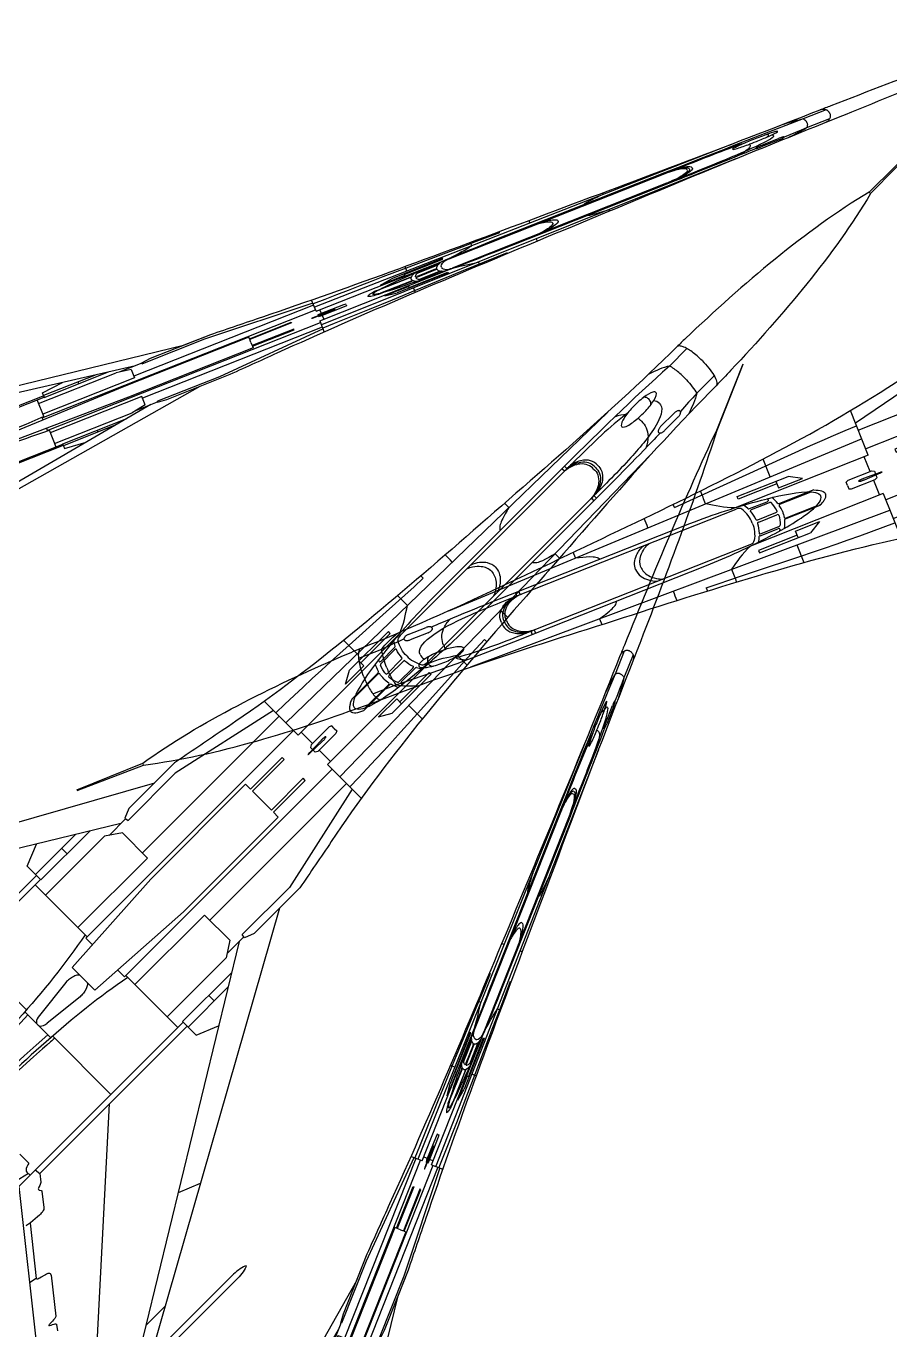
# Model space of a CAD drawing. Extents: x -513 to 2125, y -1052 to 1373.
# Drawn here: x 806 to 1144, y -446 to 65 of the extents above; entities that cross this region are included whole.
import ezdxf

# ---------------------------------------------------------------- set-up
doc = ezdxf.new("R2010")
doc.units = 0
doc.layers.get('0').update_dxf_attribs({"linetype": 'CONTINUOUS'})
doc.layers.add('Layer_1', color=7, linetype='CONTINUOUS')

# ---------------------------------------------------------------- blocks, each defined once
blk = doc.blocks.new('su')
at = {"layer": 'Layer_1', "color": 7}
for points in [[(257.598538, 253.575955), (257.848705, 253.805272), (258.140568, 254.034583), (258.494971, 254.243052), (258.870223, 254.409826), (259.266319, 254.534904), (259.683268, 254.639143), (260.100212, 254.722531), (260.496314, 254.743359)], [(260.496314, 252.387687), (317.78471, 252.387687), (317.78471, 254.743373), (260.496314, 254.743373)], [(257.598538, 253.575955), (257.848705, 253.325793), (258.140568, 253.096482), (258.494971, 252.908855), (258.870223, 252.721234), (259.266319, 252.596156), (259.683268, 252.491923), (260.100212, 252.429382), (260.496314, 252.387698)], [(203.458085, 163.747162), (283.532587, 252.387687)], [(213.673265, 161.808405), (288.056451, 252.387687)], [(254.137884, 170.855911), (299.397384, 252.387687)], [(274.422315, 242.318689), (279.780067, 242.318689)], [(290.933379, 214.759243), (290.99592, 214.863476), (291.121006, 214.967707), (291.246084, 215.051098), (291.392021, 215.134486), (291.746425, 215.217874), (292.121676, 215.259558), (292.496924, 215.301245), (292.830483, 215.32213), (292.976411, 215.342986), (293.08065, 215.384673), (293.164038, 215.405529), (293.226579, 215.46807), (293.226579, 215.509754), (293.205751, 215.593145), (293.143205, 215.676528), (293.059816, 215.780764), (292.830499, 216.010078), (292.559484, 216.260237), (292.288469, 216.531246), (292.079994, 216.823103), (292.017454, 216.969032), (291.975767, 217.114955), (291.954911, 217.260884), (291.996595, 217.385965), (292.767936, 219.345535)], [(278.070591, 168.646153), (298.375864, 219.345535)], [(252.553491, 218.094726), (256.931421, 214.488237)], [(285.888332, 202.146938), (290.933379, 214.759243)], [(285.888332, 202.146938), (285.804944, 201.875929), (285.804944, 201.604922), (285.846628, 201.333912), (285.971715, 201.062903), (286.138491, 200.85444), (286.388659, 200.64597), (286.659674, 200.479191), (286.951537, 200.31242), (287.556108, 200.020563), (287.847971, 199.87464), (288.077287, 199.728712), (288.285762, 199.561932), (288.410849, 199.395162), (288.452536, 199.186692), (288.452536, 199.061612), (288.410849, 198.936531)], [(281.593785, 181.904707), (288.410854, 198.936531)], [(288.410854, 198.936531), (289.953557, 198.352822)], [(277.52856, 181.279306), (277.674494, 181.633698), (277.841271, 181.904707), (278.04974, 182.092329), (278.174826, 182.175717), (278.320755, 182.238257), (278.48754, 182.279944), (278.696009, 182.300829), (278.925332, 182.321713), (279.175499, 182.321713), (279.717527, 182.280026), (280.322097, 182.196644), (280.926674, 182.071563), (281.489546, 181.925634), (282.010734, 181.758858), (282.240051, 181.654625), (282.427678, 181.571236), (282.594455, 181.467003)], [(274.401465, 173.482609), (274.505703, 173.670231), (274.67248, 173.837001), (275.047734, 174.128859), (275.443827, 174.42071), (275.610606, 174.545791), (275.735693, 174.71257), (275.798233, 174.879341), (275.798233, 175.08781), (275.756546, 175.296279), (275.694, 175.525591), (275.568919, 175.984221), (275.548063, 176.213538), (275.589747, 176.422007), (277.52856, 181.279306)], [(232.58177, 171.335389), (232.58177, 175.900839), (228.203835, 179.486481)], [(273.359097, 170.855911), (274.422315, 173.524302)], [(221.511849, 171.335389), (232.58177, 171.335389), (232.58177, 168.354301), (219.051865, 168.354301)], [(225.326906, 168.354301), (225.326906, 171.335389)], [(232.58177, 170.855911), (273.465125, 170.855911)], [(273.525876, 168.646153), (273.383331, 170.855911)], [(278.070591, 168.646153), (232.58177, 168.646153)], [(234.061927, 139.855911), (234.061927, 168.646153)], [(252.574333, 136.396179), (252.574333, 168.646153)], [(278.070591, 168.646153), (273.602798, 168.646153)], [(274.985188, 166.936722), (274.985188, 168.646153)], [(274.985188, 167.728894), (277.841271, 166.35301)], [(273.463335, 164.977123), (273.880285, 165.123046), (274.25553, 165.373211), (274.568244, 165.685913), (274.797561, 166.061153), (274.943495, 166.478091), (274.985182, 166.936722)], [(273.463335, 159.973893), (273.463335, 164.977123)], [(197.829309, 163.747162), (203.508701, 163.747162)], [(197.829309, 163.747162), (210.483623, 163.747162)], [(210.483623, 163.747162), (212.422425, 162.246194), (212.255649, 160.724376)], [(214.778173, 158.848165), (217.717639, 162.809055)], [(234.061927, 162.809055), (217.717639, 162.809055)], [(212.38073, 161.808405), (216.96714, 161.808405)], [(176.898617, 150.822155), (199.205233, 160.724376), (212.255649, 160.724376)], [(214.778173, 158.848165), (214.778173, 144.901669), (234.061927, 144.901669)], [(176.898617, 137.16751), (176.898617, 156.013006)], [(157.468927, 143.421543), (157.468927, 150.863847)], [(137.851612, 146.048239), (142.729882, 146.486019), (147.608151, 146.986348), (157.36469, 148.04953), (162.242959, 148.549851), (167.121229, 148.987637), (169.560362, 149.175258), (171.999499, 149.321187), (174.459481, 149.446268), (176.898617, 149.550498)], [(137.851612, 146.048239), (137.851612, 147.361588)], [(176.898617, 147.736828), (214.778173, 147.736828)], [(89.298242, 140.940778), (176.898617, 144.130338)], [(116.212112, 141.920578), (116.212112, 144.297109)], [(116.212112, 141.920578), (116.879222, 141.56618), (117.567186, 141.19094), (118.255145, 140.774002), (118.901413, 140.315371), (119.48514, 139.835901), (119.756155, 139.564891), (119.985473, 139.273034), (120.173099, 138.98118), (120.339876, 138.647633), (120.464962, 138.314083), (120.548351, 137.959685)], [(158.219432, 139.898439), (150.068134, 139.898439), (150.068134, 140.940778), (160.804496, 140.940778)], [(158.219432, 140.940778), (158.219432, 138.189002), (163.264479, 138.189002), (160.804496, 140.940778)], [(69.076357, 129.099804), (69.076357, 130.100448), (69.097213, 131.080247), (69.1389, 132.060047), (69.180584, 133.019001), (69.24313, 133.936254), (69.305671, 134.811823), (69.389059, 135.624843), (69.493298, 136.396179), (69.597534, 137.104972), (69.701772, 137.751221), (69.826853, 138.314083), (69.951937, 138.793561), (70.077024, 139.210494), (70.222952, 139.523193), (70.368881, 139.75251), (70.514818, 139.898439), (70.660747, 139.940126)], [(69.514148, 136.646341), (74.35072, 136.646341), (74.76767, 137.146662), (75.226312, 137.62614), (75.705796, 138.105613), (76.206134, 138.543394), (77.248496, 139.37727), (78.332557, 140.1486)], [(234.41633, 136.125173), (234.41633, 139.835901), (176.898617, 139.835901)], [(80.208813, 138.084771), (80.062884, 138.084771), (79.937797, 138.043084), (79.812717, 138.022228), (79.68763, 137.959682), (79.583394, 137.897142), (79.479155, 137.813759), (79.395767, 137.70952), (79.312379, 137.60529), (79.228991, 137.501057), (79.187304, 137.37597), (79.145619, 137.250889), (79.124735, 137.125811), (79.103879, 137.00073), (79.124735, 136.854802), (79.145619, 136.729721), (79.187304, 136.60464), (79.228991, 136.479559), (79.312379, 136.375329), (79.395767, 136.27109), (79.479155, 136.16686), (79.583394, 136.104319), (79.68763, 136.020931), (79.812717, 135.979244), (79.937797, 135.93756), (80.062884, 135.916675), (80.208813, 135.895791)], [(80.208813, 138.084771), (83.98218, 138.084771)], [(83.98218, 135.895853), (84.107258, 135.916737), (84.232345, 135.937594), (84.357426, 135.979281), (84.482512, 136.020965), (84.586748, 136.104356), (84.690987, 136.166894), (84.795223, 136.271127), (84.878614, 136.375363), (84.941151, 136.479596), (85.003692, 136.604677), (85.045379, 136.729755), (85.066235, 136.854836), (85.066235, 137.000764), (85.066235, 137.125845), (85.045379, 137.250926), (85.003692, 137.376007), (84.941151, 137.501093), (84.878614, 137.605324), (84.795223, 137.709554), (84.690987, 137.813793), (84.586748, 137.897175), (84.482512, 137.959716), (84.357426, 138.022262), (84.232345, 138.043118), (84.107258, 138.084805), (83.98218, 138.084805)], [(84.920304, 137.542752), (85.504032, 137.584437), (86.066911, 137.605321), (86.650631, 137.626177), (87.234359, 137.667864), (88.401808, 137.709548), (89.548407, 137.751235), (90.715856, 137.79292), (91.862457, 137.834607), (93.029906, 137.855491), (94.19736, 137.876347), (95.343959, 137.918034), (96.511407, 137.918034), (97.678856, 137.938891), (98.825458, 137.959775), (99.992904, 137.959775), (101.13951, 137.959775), (102.306959, 137.959775), (103.474408, 137.959775)], [(102.765601, 136.542105), (102.765601, 137.959685)], [(103.474408, 136.542105), (103.474408, 137.959685)], [(103.474408, 137.959685), (139.519399, 137.959685)], [(190.991395, 135.499765), (190.991395, 138.168154), (217.258997, 138.168154), (240.378658, 135.395532), (240.378658, 129.099804)], [(73.912929, 129.099804), (73.912929, 130.017062), (73.933785, 130.934321), (73.954669, 131.851577), (73.996354, 132.727144), (74.058894, 133.602713), (74.12144, 134.415733), (74.183981, 135.207911), (74.267369, 135.958393), (74.350757, 136.646341)], [(74.35072, 136.646341), (75.539017, 136.771422), (76.727314, 136.896503), (77.936461, 137.021581), (79.124752, 137.125814)], [(176.898617, 137.16751), (148.921534, 137.16751)], [(151.131346, 135.041135), (150.881179, 135.979241), (150.568473, 136.896503)], [(176.064724, 130.913474), (176.064724, 137.16751)], [(252.574333, 137.50106), (253.012133, 137.438514), (253.366536, 137.396829), (253.679241, 137.375945), (253.929409, 137.334261), (254.137884, 137.313376), (254.30466, 137.292548), (254.617374, 137.250864), (255.784822, 137.104941), (258.140568, 136.813081), (262.831211, 136.31276), (267.501004, 135.87498), (272.191648, 135.499734)], [(83.98218, 135.895853), (80.208813, 135.895853)], [(103.70508, 136.536215), (103.769593, 136.539489), (103.828803, 136.542029)], [(103.828812, 136.542105), (148.963226, 136.542105)], [(150.005594, 135.749924), (149.85966, 136.062632), (149.630342, 136.312791), (149.31763, 136.479565), (148.963226, 136.542105)], [(155.488434, 135.207911), (155.300808, 135.875011)], [(156.968595, 132.643756), (156.843509, 133.394244), (156.69758, 134.123876), (156.530802, 134.874364), (156.322327, 135.604001)], [(190.991395, 135.499765), (182.193829, 135.499765), (182.193829, 134.311503), (190.991395, 134.311503)], [(253.074671, 126.327179), (253.074671, 136.333636)], [(151.131346, 135.041135), (151.193891, 134.895212), (151.298123, 134.811823), (151.444058, 134.790939)], [(151.735922, 134.144723), (151.548295, 134.082183), (151.423209, 133.936254), (151.402339, 133.727791)], [(151.444058, 134.790976), (155.154879, 134.790976)], [(151.735922, 134.144723), (155.488434, 134.144723)], [(155.154879, 134.790976), (155.321656, 134.811832), (155.425894, 134.916062), (155.488434, 135.061994), (155.488434, 135.207922)], [(155.801146, 133.873714), (155.7386, 133.998795), (155.634363, 134.103033), (155.488434, 134.144718)], [(190.991395, 129.099804), (190.991395, 134.311503)], [(253.074671, 134.665895), (256.160074, 134.290652), (259.266319, 133.915412), (262.351722, 133.581862), (265.437122, 133.290005), (268.522525, 133.019001), (271.607927, 132.768836), (274.69333, 132.539522), (277.778725, 132.351904)], [(151.81931, 129.912827), (151.777624, 130.871784), (151.694236, 131.830733), (151.56915, 132.789684), (151.402372, 133.727791)], [(156.301479, 129.933674), (156.238939, 130.934321), (156.134701, 131.914121), (155.988772, 132.893914), (155.801146, 133.873714)], [(240.378658, 130.934321), (240.399543, 131.163635), (240.462083, 131.372105), (240.545477, 131.601416), (240.670558, 131.809885), (240.816492, 131.997506), (241.004114, 132.185125), (241.421063, 132.518675), (241.879703, 132.789684), (242.380037, 132.977305), (242.630202, 133.01899), (242.880375, 133.060677), (243.109692, 133.060677), (243.339017, 133.01899)], [(243.33898, 133.019001), (251.552818, 131.267866)], [(156.968595, 132.643756), (157.031135, 132.497833), (157.156221, 132.393594), (157.30215, 132.35191)], [(157.427236, 132.018354), (157.260453, 131.976667), (157.135372, 131.830738), (157.093687, 131.663962)], [(157.23961, 129.099804), (157.197924, 130.371455), (157.093687, 131.663956)], [(164.473626, 132.351904), (157.30215, 132.351904)], [(157.427236, 132.018354), (163.848207, 132.018354)], [(164.473626, 132.351904), (164.89057, 131.976661), (165.265821, 131.601416), (165.578529, 131.226176), (165.849544, 130.830085), (166.058019, 130.413153), (166.224795, 129.975367), (166.308183, 129.558434), (166.34987, 129.099804)], [(253.074671, 131.872425), (253.074671, 121.865968)], [(170.957137, 130.454846), (171.436627, 130.913474)], [(170.957137, 129.099804), (170.957137, 130.454846)], [(171.436627, 130.913474), (176.439975, 130.913474)], [(176.439975, 130.913474), (176.898617, 130.454846)], [(176.898617, 130.454846), (176.898617, 129.266577)], [(253.074671, 129.370813), (253.032986, 129.808593), (252.887058, 130.225526), (252.657732, 130.579924), (252.345027, 130.892626), (251.969773, 131.121943), (251.55283, 131.267866)], [(8.68171, 129.245732), (22.628559, 129.495894)], [(22.628559, 129.099804), (22.628559, 129.495894)], [(22.628559, 129.099804), (22.628559, 128.682865)], [(69.076357, 129.099804), (69.076357, 128.411856), (69.097213, 127.744764), (69.097213, 127.077664), (69.118097, 126.410567), (69.159782, 125.743467), (69.180581, 125.118066), (69.222268, 124.492664), (69.263953, 123.888107), (69.326493, 123.283548), (69.36818, 122.720687), (69.430726, 122.199518), (69.514114, 121.678347), (69.576655, 121.198868), (69.639195, 120.74024), (69.722583, 120.323308), (69.805977, 119.948068), (69.889365, 119.59367), (69.972754, 119.301816), (70.076992, 119.030806), (70.160381, 118.780647), (70.264614, 118.593026), (70.36885, 118.447097), (70.452238, 118.342861), (70.556477, 118.280321), (70.660713, 118.259493)], [(73.912929, 129.099804), (73.912929, 128.453554), (73.912929, 127.828147), (73.933785, 127.181898), (73.954669, 126.556496), (73.975526, 125.931094), (74.017213, 125.326535), (74.038069, 124.742826), (74.079756, 124.159117), (74.12144, 123.596256), (74.183981, 123.054237), (74.225668, 122.533065), (74.288208, 122.032745), (74.350746, 121.553269)], [(151.81931, 129.912827), (151.860996, 129.746053), (151.986082, 129.641817), (152.152859, 129.579277)], [(152.152865, 129.579277), (155.967924, 129.579277)], [(155.967924, 129.579277), (156.134701, 129.641817), (156.259787, 129.766904), (156.301473, 129.933674)], [(157.23961, 129.099804), (157.218739, 128.453554), (157.197869, 127.828147), (157.156183, 127.181898), (157.093637, 126.535648)], [(164.473626, 125.847706), (164.682095, 126.035327), (164.89057, 126.202098), (165.078194, 126.389725), (165.265821, 126.577344), (165.4326, 126.785807), (165.578529, 126.973434), (165.724463, 127.181898), (165.849544, 127.369519), (165.974628, 127.577988), (166.058019, 127.786457), (166.162255, 127.994923), (166.224795, 128.203392), (166.287341, 128.432706), (166.308169, 128.641176), (166.349856, 128.870487), (166.349856, 129.099804)], [(170.957137, 129.099804), (170.957137, 127.744764)], [(173.292032, 129.099804), (173.312916, 129.162344), (173.354603, 129.224884), (173.437991, 129.266572), (173.542227, 129.308256), (173.667314, 129.349943), (173.813243, 129.391627), (173.959177, 129.412511), (174.125956, 129.412511), (174.292732, 129.412511), (174.459512, 129.412511)], [(173.292032, 129.099804), (173.292032, 129.078919), (173.312916, 129.058035), (173.312916, 129.037178), (173.333772, 128.995491), (173.3546, 128.974663), (173.375457, 128.953807), (173.417144, 128.932923), (173.458828, 128.912095), (173.500515, 128.891239), (173.542199, 128.891239), (173.583886, 128.870354), (173.62557, 128.849526), (173.688116, 128.82867), (173.750657, 128.82867), (173.813197, 128.807785), (173.875743, 128.807785), (173.938284, 128.786986), (174.000824, 128.786986), (174.063365, 128.786986), (174.125908, 128.786986), (174.209299, 128.786986), (174.27184, 128.786986), (174.334377, 128.786986), (174.396923, 128.786986), (174.459464, 128.786986)], [(174.459481, 129.412506), (177.899287, 129.204037)], [(174.459481, 128.787104), (177.899287, 128.995568)], [(177.482343, 129.099804), (177.482343, 129.120632), (177.503171, 129.141516), (177.524056, 129.162372), (177.56574, 129.162372), (177.62828, 129.183257), (177.690821, 129.204085), (177.753367, 129.204085), (177.815907, 129.204085), (177.899295, 129.204085), (177.961836, 129.204085), (178.024382, 129.204085), (178.086922, 129.183257), (178.128607, 129.162372), (178.170294, 129.162372), (178.211978, 129.141516), (178.232806, 129.120632), (178.232806, 129.099804)], [(177.482343, 129.099804), (177.482343, 129.078919), (177.503171, 129.058035), (177.524056, 129.058035), (177.544912, 129.037178), (177.565796, 129.037178), (177.586596, 129.016294), (177.62828, 129.016294), (177.669967, 129.016294), (177.711651, 128.995438), (177.753339, 128.995438), (177.795023, 128.995438), (177.83671, 128.995438), (177.878394, 128.995438), (177.920081, 128.995438), (177.961768, 128.995438), (178.003452, 128.995438), (178.045139, 129.016294), (178.086824, 129.016294), (178.107708, 129.016294), (178.149392, 129.037178), (178.170277, 129.037178), (178.191133, 129.058035), (178.212017, 129.058035), (178.232817, 129.078919), (178.232817, 129.099804)], [(190.991395, 122.699839), (190.991395, 120.03145), (217.258997, 120.03145), (240.378658, 122.804075), (240.378658, 129.099804)], [(190.991395, 129.099804), (190.991395, 123.888107)], [(8.68171, 128.953875), (22.628559, 128.682865)], [(151.81931, 128.286778), (151.777624, 127.327826), (151.694236, 126.368875), (151.56915, 125.409926), (151.402372, 124.450969)], [(152.152865, 128.599483), (151.986088, 128.557799), (151.861002, 128.453565), (151.819316, 128.286789)], [(152.152865, 128.599483), (155.967924, 128.599483)], [(156.301479, 128.265933), (156.280608, 127.765606), (156.238923, 127.265286), (156.134685, 126.285486), (155.988756, 125.305687), (155.80113, 124.325888)], [(156.301479, 128.265933), (156.259793, 128.432706), (156.134707, 128.557787), (155.967929, 128.599472)], [(170.957137, 127.744764), (171.436627, 127.286134)], [(176.439975, 127.286134), (176.898617, 127.744764)], [(176.898617, 127.744764), (176.898617, 128.933027)], [(251.552818, 126.931736), (251.969762, 127.077664), (252.345016, 127.306978), (252.657721, 127.598836), (252.887047, 127.974076), (253.032975, 128.391014), (253.074659, 128.828794)], [(157.093675, 126.535648), (157.135361, 126.368875), (157.260441, 126.222946), (157.427224, 126.160406)], [(171.436627, 127.286134), (176.439975, 127.286134)], [(176.064724, 127.286134), (176.064724, 121.032098)], [(240.378658, 127.265286), (240.399543, 127.035975), (240.462083, 126.827505), (240.545477, 126.598189), (240.670558, 126.389725), (240.816492, 126.202098), (241.004114, 126.014477), (241.191738, 125.826858), (241.421063, 125.680927), (241.65038, 125.535004), (241.879703, 125.409926), (242.12987, 125.305687), (242.380037, 125.222299), (242.630202, 125.180612), (242.880375, 125.138928), (243.109692, 125.138928), (243.339017, 125.180612)], [(243.33898, 125.180606), (251.552818, 126.931736)], [(156.968595, 125.555849), (156.843509, 124.805366), (156.69758, 124.075729), (156.530802, 123.325246), (156.322327, 122.595606)], [(157.30215, 125.847706), (157.156221, 125.806019), (157.031135, 125.701783), (156.968595, 125.555854)], [(164.473626, 125.847706), (157.30215, 125.847706)], [(157.427236, 126.160406), (163.848207, 126.160406)], [(253.074671, 123.53371), (256.160074, 123.908955), (259.266319, 124.284198), (262.351722, 124.617745), (265.437122, 124.909597), (268.522525, 125.180606), (271.607927, 125.430768), (274.69333, 125.660085), (277.778725, 125.847706)], [(151.402361, 124.450969), (151.423234, 124.263347), (151.54832, 124.117419), (151.735946, 124.054878)], [(151.735922, 124.054878), (155.488434, 124.054878)], [(155.488434, 124.054878), (155.634363, 124.096565), (155.7386, 124.200796), (155.801146, 124.325876)], [(190.991395, 122.699839), (182.193829, 122.699839), (182.193829, 123.888107), (190.991395, 123.888107)], [(151.131346, 123.158467), (150.881179, 122.220366), (150.73525, 121.761735), (150.568473, 121.303107)], [(151.444058, 123.408629), (151.298123, 123.387744), (151.193891, 123.283508), (151.131346, 123.158427)], [(151.444058, 123.408629), (155.154879, 123.408629)], [(155.488434, 122.991696), (155.488434, 123.137625), (155.425894, 123.283548), (155.321656, 123.387787), (155.154879, 123.408671)], [(155.488434, 122.991696), (155.300808, 122.324599)], [(69.514148, 121.553269), (74.35072, 121.553269), (74.76767, 121.052945), (75.226312, 120.552619), (75.705796, 120.093991), (76.206134, 119.656208), (76.727314, 119.239275), (77.248496, 118.82234), (77.790527, 118.426249), (78.332557, 118.05101)], [(74.35072, 121.553269), (76.164435, 121.3448), (77.978154, 121.178026), (79.791869, 121.01125), (81.605584, 120.865327), (83.419299, 120.74024), (85.253865, 120.636007), (87.067575, 120.552619), (88.88129, 120.469236), (90.715856, 120.406696), (92.529571, 120.344155), (96.177852, 120.281615), (99.826127, 120.239931), (103.474408, 120.239931)], [(102.765601, 121.657499), (102.765601, 120.23992)], [(103.474408, 121.657499), (103.474408, 120.23992)], [(103.828812, 121.657499), (148.963226, 121.657499)], [(148.963226, 121.657499), (149.31763, 121.72004), (149.630342, 121.865968), (149.85966, 122.136978), (150.005594, 122.449677)], [(234.41633, 122.074437), (234.41633, 118.342861), (176.898617, 118.342861)], [(252.574333, 121.803428), (252.574333, 89.553451)], [(103.474408, 120.23992), (139.519399, 120.23992)], [(116.212112, 116.279029), (116.524818, 116.445809), (116.879222, 116.633427), (117.567186, 117.00867), (118.255145, 117.425602), (118.588706, 117.634071), (118.901413, 117.863388), (119.214125, 118.113547), (119.48514, 118.363709), (119.756155, 118.634719), (119.985473, 118.92657), (120.173099, 119.218427), (120.339876, 119.551977), (120.402417, 119.697906), (120.464962, 119.885527), (120.506648, 120.052298), (120.548334, 120.23992)], [(176.898617, 121.032098), (148.921534, 121.032098)], [(176.898617, 121.032098), (176.898617, 102.186604)], [(158.219432, 117.258829), (158.219432, 120.010605), (163.264479, 120.010605), (160.804496, 117.258829)], [(158.219432, 118.301169), (150.068134, 118.301169), (150.068134, 117.258829), (160.804496, 117.258829)], [(234.061927, 118.545285), (234.061927, 89.553451)], [(89.298242, 117.258829), (176.898617, 114.069272)], [(116.212112, 116.279029), (116.212112, 113.902498)], [(157.468927, 114.778062), (157.468927, 107.335763)], [(214.778173, 99.351445), (214.778173, 113.297941), (234.061927, 113.297941)], [(137.851612, 112.151369), (140.290747, 111.942899), (142.729882, 111.713583), (145.169016, 111.463421), (147.608151, 111.213262), (157.36469, 110.150074), (159.803825, 109.899913), (162.242959, 109.649754), (164.682095, 109.42044), (167.121229, 109.21197), (169.560362, 109.024352), (171.999499, 108.878423), (174.459481, 108.753342), (176.898617, 108.649109)], [(137.851612, 112.151369), (137.851612, 110.838022)], [(176.898617, 110.462779), (214.778173, 110.462779)], [(176.898617, 107.377453), (199.205233, 97.475229), (212.255649, 97.475229)], [(214.778173, 99.351445), (217.717639, 95.390555)], [(210.483623, 94.431598), (212.422425, 95.932568), (212.255649, 97.475229)], [(212.38073, 96.391196), (216.96714, 96.391196)], [(213.673265, 96.391196), (288.056451, 5.791067)], [(234.061927, 95.390555), (217.717639, 95.390555)], [(197.829309, 94.431598), (203.770767, 94.431598)], [(197.829309, 94.431598), (210.483623, 94.431598)], [(203.458085, 94.431598), (283.532587, 5.791067)], [(221.511849, 86.864218), (232.58177, 86.864218), (232.58177, 89.845309), (219.051865, 89.845309)], [(225.326906, 89.845309), (225.326906, 86.864218)], [(278.070591, 89.553451), (232.58177, 89.553451)], [(232.58177, 86.864218), (232.58177, 82.298771), (228.203835, 78.713124)], [(232.58177, 87.343691), (273.459393, 87.343691)]]:
    blk.add_lwpolyline(points, dxfattribs=at)
blk.add_lwpolyline([(79.875257, 125.097218), (79.875257, 125.097218)], close=True, dxfattribs=at)
for points in [[(187.051257, 159.640337), (190.641897, 161.014833), (194.22619, 162.405384), (197.829309, 163.747156)], [(129.715301, 146.118755), (149.152205, 148.993719), (168.746411, 152.202808), (187.051257, 159.640337)], [(143.793099, 142.921222), (143.793099, 144.727944), (143.793099, 146.534666), (143.793099, 148.341387)], [(70.660749, 139.940131), (90.495731, 140.106755), (110.08242, 143.682011), (129.715301, 146.118755)], [(131.576576, 142.483439), (131.576576, 143.789837), (131.576576, 145.096238), (131.576576, 146.402636)], [(148.921534, 137.16751), (146.852828, 138.728066), (145.348048, 140.882737), (143.793099, 142.921222)], [(234.061927, 140.940778), (247.054134, 135.800682), (261.285675, 135.491378), (275.026883, 134.186422)], [(22.628559, 129.495894), (36.167674, 136.334694), (51.421392, 138.779357), (66.41924, 139.729639)], [(66.41924, 139.729639), (67.832366, 139.813583), (69.246568, 139.877187), (70.660749, 139.940131)], [(139.519399, 137.959685), (144.475532, 137.918653), (149.425221, 137.269448), (154.249743, 136.141254)], [(87.065924, 135.138535), (87.552353, 136.120962), (88.19293, 137.012214), (89.027221, 137.730371)], [(83.919628, 133.977953), (86.478879, 135.462814), (89.473784, 135.923234), (92.375252, 136.226807)], [(92.375252, 136.226807), (96.061678, 136.595843), (99.7745, 136.578351), (103.474403, 136.542097)], [(99.469661, 134.606078), (100.205092, 135.699728), (101.397634, 136.577143), (102.765601, 136.542097)], [(100.074234, 134.606078), (100.809666, 135.699725), (102.002204, 136.577146), (103.370169, 136.542097)], [(100.388997, 134.394885), (101.102282, 135.544777), (102.296475, 136.52255), (103.70508, 136.536215)], [(127.511346, 134.165574), (128.006732, 135.064398), (128.613746, 135.929881), (129.450142, 136.542105)], [(128.288605, 133.396036), (128.571663, 134.148195), (129.004561, 134.84267), (129.491834, 135.47892)], [(129.491834, 135.47892), (129.827542, 135.858549), (130.149325, 136.258633), (130.575894, 136.542105)], [(150.902028, 129.099804), (150.934876, 131.343078), (150.618286, 133.593814), (150.005606, 135.749924)], [(154.249743, 136.141254), (157.333086, 135.386927), (160.452582, 134.451101), (163.097702, 132.643727)], [(85.879284, 129.099804), (85.913971, 131.155694), (86.144149, 133.273509), (87.065924, 135.138535)], [(85.879284, 129.099804), (85.913971, 131.155694), (86.144149, 133.273509), (87.065924, 135.138535)], [(98.054108, 129.099804), (97.992165, 131.011662), (98.380695, 133.005519), (99.469661, 134.606078)], [(98.658678, 129.099804), (98.596685, 131.011938), (98.985297, 133.005336), (100.074234, 134.606078)], [(99.138168, 129.099804), (99.02953, 130.930463), (99.428603, 132.822735), (100.388997, 134.394885)], [(126.323054, 129.099804), (126.330714, 130.846669), (126.704176, 132.610603), (127.511346, 134.165574)], [(80.917625, 129.099804), (80.850394, 131.147391), (82.153372, 133.029452), (83.919628, 133.977953)], [(127.448806, 129.099804), (127.449201, 130.568423), (127.723576, 132.039086), (128.288605, 133.396036)], [(163.097702, 132.643727), (164.242071, 131.805697), (165.32513, 130.598042), (165.34924, 129.099775)], [(80.917625, 129.099804), (80.922874, 128.308639), (81.07861, 127.503504), (81.417934, 126.785807)], [(85.879284, 129.099804), (85.916232, 128.502238), (85.881259, 127.902191), (85.962711, 127.306978)], [(85.879284, 129.099804), (85.916232, 128.502238), (85.881259, 127.902191), (85.962711, 127.306978)], [(98.054108, 129.099804), (98.000056, 127.011506), (98.444065, 124.808877), (99.793618, 123.159288)], [(98.658678, 129.099804), (98.606625, 127.422532), (98.906546, 125.712742), (99.688098, 124.217754)], [(99.138168, 129.099804), (99.031982, 127.3073), (99.425154, 125.470415), (100.32452, 123.912198)], [(126.323054, 129.099804), (126.311291, 127.965485), (126.496949, 126.827483), (126.820814, 125.742115)], [(127.448806, 129.099804), (127.463623, 127.701147), (127.68119, 126.290075), (128.220205, 124.992988)], [(150.902028, 129.099804), (150.934877, 126.856526), (150.618284, 124.60579), (150.005606, 122.449677)], [(163.097702, 125.555877), (164.238696, 126.403963), (165.333413, 127.59158), (165.34924, 129.099832)], [(22.628559, 128.682865), (36.772117, 121.599), (52.703977, 119.195291), (68.346691, 118.362405)], [(81.917039, 126.985189), (81.132946, 126.735614), (80.312507, 126.301471), (79.954736, 125.519473)], [(82.543716, 127.161055), (82.073777, 127.075709), (81.994435, 126.468016), (81.876639, 126.076989)], [(84.46432, 127.391905), (83.601194, 127.387107), (82.733951, 127.272319), (81.917039, 126.985189)], [(86.229583, 127.272576), (85.642285, 127.332861), (85.056386, 127.420564), (84.46432, 127.391905)], [(88.721707, 126.243808), (88.024559, 126.84044), (87.111011, 127.09151), (86.229583, 127.272576)], [(79.954736, 125.519473), (79.88514, 125.408365), (79.906177, 125.126118), (79.875257, 125.097218)], [(81.876639, 126.076989), (81.797233, 125.573451), (81.766019, 125.062713), (81.814042, 124.555173)], [(89.291723, 124.711694), (89.516928, 125.279133), (89.173652, 125.900053), (88.721707, 126.243808)], [(126.820814, 125.742115), (127.077438, 124.901663), (127.414556, 124.081717), (127.915241, 123.355275)], [(153.025844, 121.777562), (156.526959, 122.566111), (160.093417, 123.520307), (163.097702, 125.555877)], [(79.875257, 125.097218), (79.884881, 124.769899), (80.008014, 124.434515), (80.253821, 124.200344)], [(80.253821, 124.200344), (80.770796, 123.614792), (81.520333, 123.314542), (82.250659, 123.093356)], [(81.814042, 124.555173), (81.83851, 124.115878), (81.94245, 123.668392), (82.156806, 123.282151)], [(87.872642, 123.417601), (88.451925, 123.693538), (89.055528, 124.085519), (89.291723, 124.711694)], [(99.688098, 124.217754), (100.356141, 122.956763), (101.520234, 121.822235), (102.994947, 121.657499)], [(100.32452, 123.912198), (100.995871, 122.770917), (102.120309, 121.806196), (103.474403, 121.657499)], [(128.220205, 124.992988), (128.487775, 124.159907), (128.966425, 123.412625), (129.491892, 122.720687)], [(234.061927, 117.258829), (247.472413, 122.52279), (262.145349, 122.796779), (276.32072, 124.099179)], [(82.156806, 123.282151), (82.2354, 123.168514), (82.359055, 123.038444), (82.501984, 123.033383)], [(82.250659, 123.093356), (83.229889, 122.844726), (84.246763, 122.717229), (85.256484, 122.811006)], [(85.256484, 122.811006), (86.154826, 122.852084), (87.047116, 123.062305), (87.872642, 123.417601)], [(86.692329, 123.012538), (91.039576, 121.73892), (95.617361, 121.705835), (100.111482, 121.63539)], [(87.046732, 123.116777), (87.494278, 122.106659), (88.194234, 121.192798), (89.027227, 120.469236)], [(99.793618, 123.159288), (100.516508, 122.291111), (101.599696, 121.60108), (102.76563, 121.657499)], [(127.915241, 123.355275), (128.324488, 122.713933), (128.83499, 122.109159), (129.450142, 121.657499)], [(129.491892, 122.720687), (129.827603, 122.341061), (130.149383, 121.940974), (130.575951, 121.657499)], [(100.111482, 121.63539), (101.232957, 121.626302), (102.353303, 121.653875), (103.474408, 121.657516)], [(102.994947, 121.657499), (103.119889, 121.649089), (103.245196, 121.653266), (103.370201, 121.657499)], [(103.474403, 121.657499), (103.592405, 121.64954), (103.710755, 121.653604), (103.828806, 121.657499)], [(139.519399, 120.23992), (144.058407, 120.260889), (148.586281, 120.851822), (153.025844, 121.777562)], [(148.921534, 121.032098), (146.853184, 119.467658), (145.349189, 117.320003), (143.793099, 115.278388)], [(68.346691, 118.362405), (69.117536, 118.317303), (69.889188, 118.288802), (70.660749, 118.259476)], [(70.660749, 118.259476), (90.535671, 118.094192), (110.161814, 114.504066), (129.834498, 112.062553)], [(131.576576, 115.716168), (131.576576, 114.40977), (131.576576, 113.103369), (131.576576, 111.796971)], [(143.793099, 115.278388), (143.793099, 113.471666), (143.793099, 111.664944), (143.793099, 109.858223)], [(129.834498, 112.062553), (149.233734, 109.196654), (168.784336, 105.98354), (187.051257, 98.559225)], [(187.051257, 98.559225), (190.636935, 97.164956), (194.241447, 95.819423), (197.829309, 94.431558)]]:
    blk.add_open_spline(points, degree=3, dxfattribs=at)
blk = doc.blocks.new('su-scale')
at = {"linetype": 'ByBlock', "yscale": 0.5}
for p, rotation in [((69.07, 16.42), 120), ((-45.96, 49.28), 240.00000000000003)]:
    blk.add_blockref('su', p, dxfattribs=dict(at, rotation=rotation))
at = {"linetype": 'ByBlock', "yscale": 2, "zscale": 2}
for p, rotation in [((16.44, 259.05), 180), ((-232.34, -114.1), 300)]:
    blk.add_blockref('su', p, dxfattribs=dict(at, rotation=rotation))

msp = doc.modelspace()

# ---------------------------------------------------------------- block references
at = {"linetype": 'ByBlock', "xscale": 2, "yscale": 0.5, "rotation": 45}
msp.add_blockref('su-scale', (1145.37, 8.2), dxfattribs=at)

doc.saveas('drawing.dxf')
